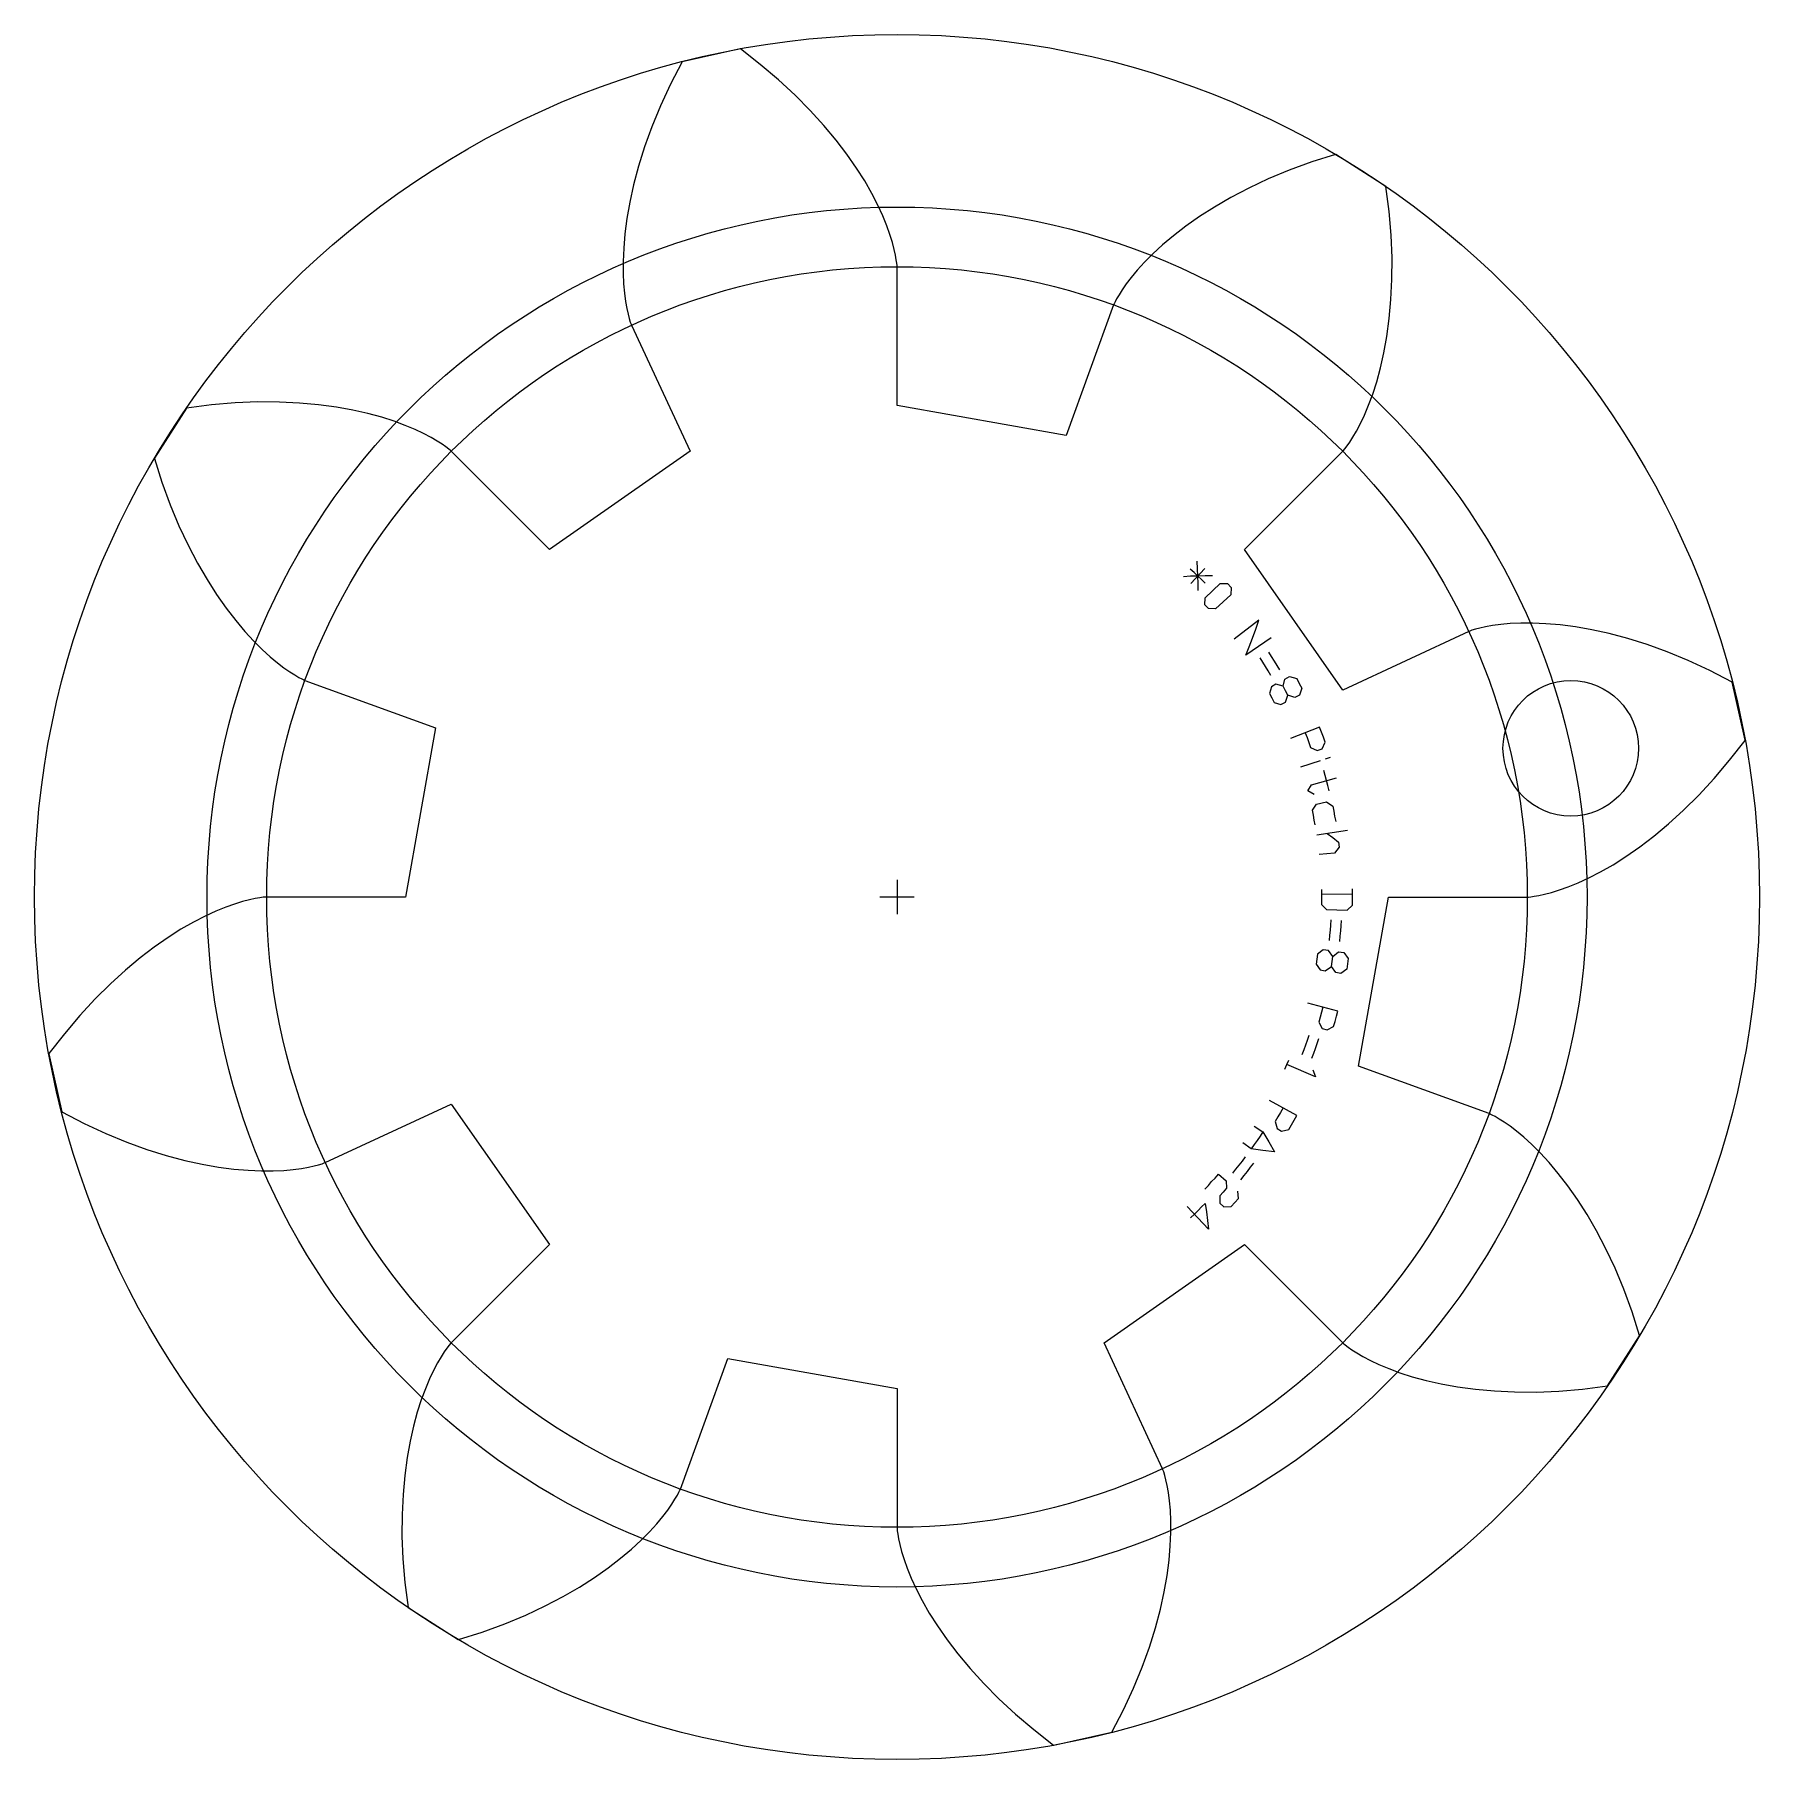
# Model space of a CAD drawing. Extents: x -5 to 5, y -5 to 5.
import ezdxf

# ---------------------------------------------------------------- set-up
doc = ezdxf.new("R2010")
doc.units = 0
doc.header["$MEASUREMENT"] = 0
for name, color, linetype in [('gear', 7, 'CONTINUOUS'), ('gear_guides', 5, 'CONTINUOUS'), ('gear_texts', 7, 'CONTINUOUS')]:
    doc.layers.add(name, color=color, linetype=linetype)

msp = doc.modelspace()

# ---------------------------------------------------------------- linework, layer by layer
at = {"layer": 'gear'}
msp.add_lwpolyline([(2.85, 0), (3.655, 0), (3.661, 0), (3.674, 0.001), (3.694, 0.004), (3.721, 0.009), (3.754, 0.016), (3.794, 0.026), (3.84, 0.041), (3.891, 0.059), (3.949, 0.083), (4.011, 0.111), (4.079, 0.146), (4.151, 0.187), (4.226, 0.235), (4.306, 0.29), (4.388, 0.353), (4.473, 0.424), (4.56, 0.503), (4.649, 0.591), (4.738, 0.687), (4.827, 0.793), (4.916, 0.908), (4.917, 0.908), (4.917, 0.909), (4.842, 1.246), (4.842, 1.246), (4.842, 1.246), (4.713, 1.313), (4.587, 1.371), (4.465, 1.421), (4.348, 1.464), (4.236, 1.499), (4.129, 1.527), (4.028, 1.549), (3.933, 1.566), (3.844, 1.577), (3.761, 1.584), (3.685, 1.588), (3.617, 1.587), (3.555, 1.585), (3.5, 1.58), (3.452, 1.573), (3.412, 1.566), (3.379, 1.559), (3.353, 1.552), (3.333, 1.546), (3.321, 1.541), (3.315, 1.539), (2.585, 1.2), (2.015, 2.015), (2.584, 2.584), (2.589, 2.589), (2.597, 2.599), (2.609, 2.615), (2.625, 2.637), (2.643, 2.666), (2.664, 2.701), (2.686, 2.744), (2.71, 2.794), (2.734, 2.851), (2.758, 2.915), (2.781, 2.987), (2.802, 3.067), (2.822, 3.155), (2.839, 3.25), (2.853, 3.353), (2.863, 3.463), (2.869, 3.58), (2.87, 3.705), (2.864, 3.836), (2.853, 3.974), (2.834, 4.118), (2.834, 4.119), (2.834, 4.119), (2.543, 4.305), (2.543, 4.305), (2.542, 4.305), (2.404, 4.261), (2.274, 4.213), (2.152, 4.163), (2.04, 4.11), (1.936, 4.055), (1.84, 4), (1.753, 3.944), (1.674, 3.888), (1.602, 3.833), (1.539, 3.78), (1.483, 3.729), (1.435, 3.68), (1.393, 3.634), (1.358, 3.592), (1.329, 3.554), (1.305, 3.52), (1.287, 3.491), (1.273, 3.468), (1.264, 3.45), (1.259, 3.438), (1.256, 3.432), (0.98, 2.676), (0, 2.85), (0, 3.655), (0, 3.661), (-0.001, 3.674), (-0.004, 3.694), (-0.009, 3.721), (-0.016, 3.754), (-0.026, 3.794), (-0.041, 3.84), (-0.059, 3.891), (-0.083, 3.949), (-0.111, 4.011), (-0.146, 4.079), (-0.187, 4.151), (-0.235, 4.226), (-0.29, 4.306), (-0.353, 4.388), (-0.424, 4.473), (-0.503, 4.56), (-0.591, 4.649), (-0.687, 4.738), (-0.793, 4.827), (-0.908, 4.916), (-0.908, 4.917), (-0.909, 4.917), (-1.246, 4.842), (-1.246, 4.842), (-1.246, 4.842), (-1.313, 4.713), (-1.371, 4.587), (-1.421, 4.465), (-1.464, 4.348), (-1.499, 4.236), (-1.527, 4.129), (-1.549, 4.028), (-1.566, 3.933), (-1.577, 3.844), (-1.584, 3.761), (-1.588, 3.685), (-1.587, 3.617), (-1.585, 3.555), (-1.58, 3.5), (-1.573, 3.452), (-1.566, 3.412), (-1.559, 3.379), (-1.552, 3.353), (-1.546, 3.333), (-1.541, 3.321), (-1.539, 3.315), (-1.2, 2.585), (-2.015, 2.015), (-2.584, 2.584), (-2.589, 2.589), (-2.599, 2.597), (-2.615, 2.609), (-2.637, 2.625), (-2.666, 2.643), (-2.701, 2.664), (-2.744, 2.686), (-2.794, 2.71), (-2.851, 2.734), (-2.915, 2.758), (-2.987, 2.781), (-3.067, 2.802), (-3.155, 2.822), (-3.25, 2.839), (-3.353, 2.853), (-3.463, 2.863), (-3.58, 2.869), (-3.705, 2.87), (-3.836, 2.864), (-3.974, 2.853), (-4.118, 2.834), (-4.119, 2.834), (-4.119, 2.834), (-4.305, 2.543), (-4.305, 2.543), (-4.305, 2.542), (-4.261, 2.404), (-4.213, 2.274), (-4.163, 2.152), (-4.11, 2.04), (-4.055, 1.936), (-4, 1.84), (-3.944, 1.753), (-3.888, 1.674), (-3.833, 1.602), (-3.78, 1.539), (-3.729, 1.483), (-3.68, 1.435), (-3.634, 1.393), (-3.592, 1.358), (-3.554, 1.329), (-3.52, 1.305), (-3.491, 1.287), (-3.468, 1.273), (-3.45, 1.264), (-3.438, 1.259), (-3.432, 1.256), (-2.676, 0.98), (-2.85, 0), (-3.655, 0), (-3.661, 0), (-3.674, -0.001), (-3.694, -0.004), (-3.721, -0.009), (-3.754, -0.016), (-3.794, -0.026), (-3.84, -0.041), (-3.891, -0.059), (-3.949, -0.083), (-4.011, -0.111), (-4.079, -0.146), (-4.151, -0.187), (-4.226, -0.235), (-4.306, -0.29), (-4.388, -0.353), (-4.473, -0.424), (-4.56, -0.503), (-4.649, -0.591), (-4.738, -0.687), (-4.827, -0.793), (-4.916, -0.908), (-4.917, -0.908), (-4.917, -0.909), (-4.842, -1.246), (-4.842, -1.246), (-4.842, -1.246), (-4.713, -1.313), (-4.587, -1.371), (-4.465, -1.421), (-4.348, -1.464), (-4.236, -1.499), (-4.129, -1.527), (-4.028, -1.549), (-3.933, -1.566), (-3.844, -1.577), (-3.761, -1.584), (-3.685, -1.588), (-3.617, -1.587), (-3.555, -1.585), (-3.5, -1.58), (-3.452, -1.573), (-3.412, -1.566), (-3.379, -1.559), (-3.353, -1.552), (-3.333, -1.546), (-3.321, -1.541), (-3.315, -1.539), (-2.585, -1.2), (-2.015, -2.015), (-2.584, -2.584), (-2.589, -2.589), (-2.597, -2.599), (-2.609, -2.615), (-2.625, -2.637), (-2.643, -2.666), (-2.664, -2.701), (-2.686, -2.744), (-2.71, -2.794), (-2.734, -2.851), (-2.758, -2.915), (-2.781, -2.987), (-2.802, -3.067), (-2.822, -3.155), (-2.839, -3.25), (-2.853, -3.353), (-2.863, -3.463), (-2.869, -3.58), (-2.87, -3.705), (-2.864, -3.836), (-2.853, -3.974), (-2.834, -4.118), (-2.834, -4.119), (-2.834, -4.119), (-2.543, -4.305), (-2.543, -4.305), (-2.542, -4.305), (-2.404, -4.261), (-2.274, -4.213), (-2.152, -4.163), (-2.04, -4.11), (-1.936, -4.055), (-1.84, -4), (-1.753, -3.944), (-1.674, -3.888), (-1.602, -3.833), (-1.539, -3.78), (-1.483, -3.729), (-1.435, -3.68), (-1.393, -3.634), (-1.358, -3.592), (-1.329, -3.554), (-1.305, -3.52), (-1.287, -3.491), (-1.273, -3.468), (-1.264, -3.45), (-1.259, -3.438), (-1.256, -3.432), (-0.98, -2.676), (0, -2.85), (0, -3.655), (0, -3.661), (0.001, -3.674), (0.004, -3.694), (0.009, -3.721), (0.016, -3.754), (0.026, -3.794), (0.041, -3.84), (0.059, -3.891), (0.083, -3.949), (0.111, -4.011), (0.146, -4.079), (0.187, -4.151), (0.235, -4.226), (0.29, -4.306), (0.353, -4.388), (0.424, -4.473), (0.503, -4.56), (0.591, -4.649), (0.687, -4.738), (0.793, -4.827), (0.908, -4.916), (0.908, -4.917), (0.909, -4.917), (1.246, -4.842), (1.246, -4.842), (1.246, -4.842), (1.313, -4.713), (1.371, -4.587), (1.421, -4.465), (1.464, -4.348), (1.499, -4.236), (1.527, -4.129), (1.549, -4.028), (1.566, -3.933), (1.577, -3.844), (1.584, -3.761), (1.588, -3.685), (1.587, -3.617), (1.585, -3.555), (1.58, -3.5), (1.573, -3.452), (1.566, -3.412), (1.559, -3.379), (1.552, -3.353), (1.546, -3.333), (1.541, -3.321), (1.539, -3.315), (1.2, -2.585), (2.015, -2.015), (2.584, -2.584), (2.589, -2.589), (2.599, -2.597), (2.615, -2.609), (2.637, -2.625), (2.666, -2.643), (2.701, -2.664), (2.744, -2.686), (2.794, -2.71), (2.851, -2.734), (2.915, -2.758), (2.987, -2.781), (3.067, -2.802), (3.155, -2.822), (3.25, -2.839), (3.353, -2.853), (3.463, -2.863), (3.58, -2.869), (3.705, -2.87), (3.836, -2.864), (3.974, -2.853), (4.118, -2.834), (4.119, -2.834), (4.119, -2.834), (4.305, -2.543), (4.305, -2.543), (4.305, -2.542), (4.261, -2.404), (4.213, -2.274), (4.163, -2.152), (4.11, -2.04), (4.055, -1.936), (4, -1.84), (3.944, -1.753), (3.888, -1.674), (3.833, -1.602), (3.78, -1.539), (3.729, -1.483), (3.68, -1.435), (3.634, -1.393), (3.592, -1.358), (3.554, -1.329), (3.52, -1.305), (3.491, -1.287), (3.468, -1.273), (3.45, -1.264), (3.438, -1.259), (3.432, -1.256), (2.676, -0.98)], close=True, dxfattribs=at)
at = {"layer": 'gear_guides'}
for p, q in [((0, 0.1), (0, -0.1)), ((0.1, 0), (-0.1, 0))]:
    msp.add_line(p, q, dxfattribs=at)
for centre, radius in [((0, 0), 5), ((0, 0), 4), ((0, 0), 3.654), ((3.906, 0.862), 0.393)]:
    msp.add_circle(centre, radius, dxfattribs=at)
at = {"layer": 'gear_texts'}
for points in [[(1.787, 1.819), (1.766, 1.84), (1.744, 1.86), (1.722, 1.881), (1.7, 1.901)], [(1.703, 1.817), (1.785, 1.904)], [(1.745, 1.776), (1.745, 1.818), (1.744, 1.86), (1.742, 1.903), (1.74, 1.946)], [(1.829, 1.862), (1.787, 1.861), (1.744, 1.86), (1.702, 1.859), (1.66, 1.856)], [(1.847, 1.67), (1.805, 1.672), (1.785, 1.693), (1.787, 1.734), (1.873, 1.818), (1.916, 1.817), (1.937, 1.794), (1.936, 1.751), (1.847, 1.67)], [(2.17, 1.503), (2.022, 1.401), (2.042, 1.451), (2.061, 1.501), (2.08, 1.552), (2.097, 1.604), (1.954, 1.495)], [(2.219, 1.316), (2.203, 1.342), (2.188, 1.368), (2.171, 1.394), (2.155, 1.419)], [(2.167, 1.285), (2.152, 1.311), (2.137, 1.336), (2.121, 1.361), (2.105, 1.386)], [(2.238, 1.223), (2.197, 1.234), (2.171, 1.219), (2.159, 1.179), (2.173, 1.154), (2.186, 1.128), (2.226, 1.116), (2.253, 1.129), (2.266, 1.17), (2.252, 1.196), (2.238, 1.223), (2.249, 1.263), (2.276, 1.278), (2.317, 1.266), (2.332, 1.238), (2.346, 1.211), (2.333, 1.17), (2.306, 1.156), (2.266, 1.17)], [(2.366, 0.951), (2.377, 0.924), (2.388, 0.895), (2.398, 0.867), (2.436, 0.849), (2.465, 0.859), (2.483, 0.898), (2.472, 0.927), (2.461, 0.956), (2.449, 0.985), (2.282, 0.918)], [(2.484, 0.801), (2.513, 0.81)], [(2.341, 0.755), (2.456, 0.791)], [(2.505, 0.616), (2.498, 0.646), (2.49, 0.675), (2.482, 0.704), (2.474, 0.733)], [(2.418, 0.595), (2.382, 0.616), (2.403, 0.651), (2.548, 0.691)], [(2.424, 0.418), (2.419, 0.446), (2.414, 0.475), (2.408, 0.503), (2.431, 0.538), (2.49, 0.551), (2.526, 0.527), (2.532, 0.498), (2.537, 0.468), (2.543, 0.438)], [(2.433, 0.36), (2.612, 0.387)], [(2.493, 0.369), (2.527, 0.344), (2.56, 0.318), (2.564, 0.288), (2.537, 0.255), (2.448, 0.246)], [(2.46, 0.043), (2.46, 0.014), (2.46, -0.014), (2.46, -0.043), (2.489, -0.073), (2.609, -0.077), (2.64, -0.047), (2.64, -0.016), (2.64, 0.016), (2.64, 0.047)], [(2.64, 0.016), (2.46, 0.014)], [(2.507, -0.252), (2.51, -0.222), (2.513, -0.193), (2.515, -0.163), (2.516, -0.133)], [(2.567, -0.258), (2.57, -0.227), (2.572, -0.197), (2.575, -0.167), (2.576, -0.137)], [(2.527, -0.344), (2.501, -0.311), (2.471, -0.307), (2.438, -0.332), (2.433, -0.36), (2.429, -0.389), (2.454, -0.423), (2.483, -0.428), (2.518, -0.403), (2.522, -0.374), (2.527, -0.344), (2.56, -0.318), (2.59, -0.322), (2.616, -0.356), (2.612, -0.387), (2.607, -0.418), (2.572, -0.443), (2.543, -0.438), (2.518, -0.403)], [(2.469, -0.638), (2.461, -0.667), (2.453, -0.696), (2.445, -0.725), (2.465, -0.762), (2.493, -0.771), (2.531, -0.75), (2.54, -0.721), (2.548, -0.691), (2.556, -0.661), (2.382, -0.616)], [(2.349, -0.913), (2.36, -0.885), (2.37, -0.857), (2.38, -0.829), (2.389, -0.801)], [(2.405, -0.934), (2.416, -0.906), (2.426, -0.878), (2.436, -0.849), (2.446, -0.82)], [(2.249, -0.998), (2.26, -0.971), (2.271, -0.945)], [(2.41, -1.002), (2.426, -1.042), (2.26, -0.971)], [(2.238, -1.223), (2.223, -1.249), (2.208, -1.275), (2.193, -1.301), (2.203, -1.342), (2.229, -1.358), (2.271, -1.347), (2.286, -1.32), (2.302, -1.293), (2.317, -1.266), (2.159, -1.179)], [(2.07, -1.329), (2.121, -1.361), (2.155, -1.419), (2.188, -1.478), (2.121, -1.469), (2.054, -1.459), (2.005, -1.425)], [(2.121, -1.361), (2.105, -1.386), (2.088, -1.411), (2.071, -1.435), (2.054, -1.459)], [(1.946, -1.601), (1.965, -1.578), (1.983, -1.554), (2.002, -1.531), (2.02, -1.507)], [(1.993, -1.639), (2.012, -1.615), (2.031, -1.591), (2.049, -1.567), (2.068, -1.543)], [(1.785, -1.693), (1.805, -1.672), (1.824, -1.65), (1.844, -1.629), (1.863, -1.607), (1.908, -1.646), (1.911, -1.688), (1.891, -1.711), (1.871, -1.733), (1.872, -1.775), (1.894, -1.796), (1.937, -1.794), (1.958, -1.771), (1.979, -1.748), (1.976, -1.705)], [(1.702, -1.859), (1.724, -1.838), (1.745, -1.818), (1.766, -1.797), (1.787, -1.776), (1.794, -1.826), (1.8, -1.876), (1.806, -1.926), (1.682, -1.795)]]:
    msp.add_lwpolyline(points, dxfattribs=at)

doc.saveas('drawing.dxf')
